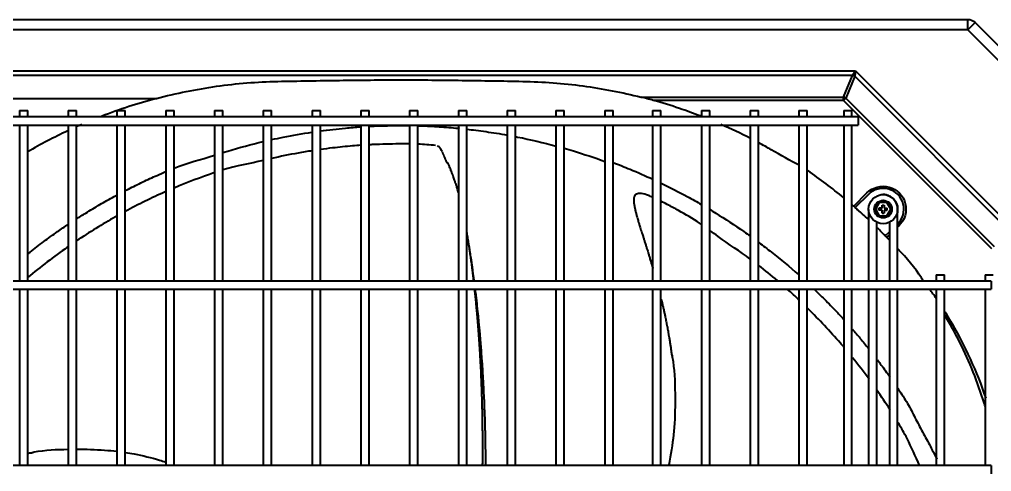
# Model space of a CAD drawing. Extents: x 58467 to 79089, y -33726 to -17391.
# Drawn here: x 72349.59 to 72396.43, y -20404.65 to -20382.89 of the extents above; entities that cross this region are included whole.
import ezdxf

# ---------------------------------------------------------------- set-up
doc = ezdxf.new("R2010")
doc.units = 0
doc.header["$LTSCALE"] = 100
doc.layers.add('+ENTE-ST-DOSEME USTU KONDDRENAJ', color=110, linetype='DOSEMEUSTUKONDENSDRENAJ_LINE', lineweight=40)
doc.linetypes.add('DOSEMEUSTUKONDENSDRENAJ_LINE', pattern='A,300,-40,["CD",Standard,S=15,R=0,X=-35,Y=-7.5],0', length=340)

# ---------------------------------------------------------------- blocks, each defined once
blk = doc.blocks.new('2. KAT SAĞ')
at = {"color": 3}
for p, q in [((54067.032, -33083.972, -3.539), (54183.081, -33083.972, -3.539)), ((54183.081, -33084.472, -3.539), (54183.081, -33083.972, -3.539)), ((54183.081, -33084.472, -3.539), (54067.032, -33084.472, -3.539)), ((54183.081, -33084.472, -3.539), (54183.434, -33084.118, -3.539)), ((54186.602, -33087.993, -3.539), (54183.081, -33084.472, -3.539)), ((54183.434, -33084.118, -3.539), (54186.956, -33087.64, -3.539)), ((54072.523, -33086.451, -3.539), (54177.681, -33086.451, -3.539)), ((54177.529, -33086.663, -3.539), (54072.675, -33086.663, -3.539)), ((54177.095, -33087.711, -3.539), (54177.529, -33086.663, -3.539)), ((54177.639, -33086.709, -3.539), (54177.205, -33087.756, -3.539)), ((54177.529, -33086.663, -3.539), (54177.681, -33086.451, -3.539)), ((54177.681, -33086.451, -3.539), (54177.639, -33086.709, -3.539)), ((54185.404, -33094.471, -3.539), (54177.639, -33086.709, -3.539)), ((54177.681, -33086.451, -3.539), (54185.662, -33094.429, -3.539)), ((54135.628, -33087.775, -3.539), (54143.998, -33087.775, -3.539)), ((54167.347, -33087.711, -3.539), (54177.095, -33087.711, -3.539)), ((54177.095, -33087.866, -3.539), (54177.095, -33087.711, -3.539)), ((54177.095, -33087.866, -3.539), (54177.205, -33087.756, -3.539)), ((54177.205, -33087.756, -3.539), (54184.357, -33094.905, -3.539)), ((54177.095, -33087.866, -3.539), (54167.932, -33087.866, -3.539)), ((54184.247, -33095.015, -3.539), (54177.095, -33087.866, -3.539)), ((54177.808, -33088.655, -3.539), (54072.353, -33088.655, -3.539)), ((54137.4, -33088.355, -3.539), (54137.4, -33088.655, -3.539)), ((54137.4, -33088.355, -3.539), (54137.8, -33088.355, -3.539)), ((54137.8, -33088.655, -3.539), (54137.8, -33088.355, -3.539)), ((54139.75, -33088.355, -3.539), (54139.75, -33088.655, -3.539)), ((54139.75, -33088.355, -3.539), (54140.15, -33088.355, -3.539)), ((54140.15, -33088.655, -3.539), (54140.15, -33088.355, -3.539)), ((54142.1, -33088.355, -3.539), (54142.1, -33088.655, -3.539)), ((54142.1, -33088.355, -3.539), (54142.5, -33088.355, -3.539)), ((54142.5, -33088.655, -3.539), (54142.5, -33088.355, -3.539)), ((54144.449, -33088.355, -3.539), (54144.449, -33088.655, -3.539)), ((54144.449, -33088.355, -3.539), (54144.849, -33088.355, -3.539)), ((54144.849, -33088.655, -3.539), (54144.849, -33088.355, -3.539)), ((54146.799, -33088.355, -3.539), (54146.799, -33088.655, -3.539)), ((54146.799, -33088.355, -3.539), (54147.199, -33088.355, -3.539)), ((54147.199, -33088.655, -3.539), (54147.199, -33088.355, -3.539)), ((54149.149, -33088.355, -3.539), (54149.149, -33088.655, -3.539)), ((54149.149, -33088.355, -3.539), (54149.548, -33088.355, -3.539)), ((54149.548, -33088.655, -3.539), (54149.548, -33088.355, -3.539)), ((54151.498, -33088.355, -3.539), (54151.498, -33088.655, -3.539)), ((54151.498, -33088.355, -3.539), (54151.898, -33088.355, -3.539)), ((54151.898, -33088.655, -3.539), (54151.898, -33088.355, -3.539)), ((54153.848, -33088.355, -3.539), (54153.848, -33088.655, -3.539)), ((54153.848, -33088.355, -3.539), (54154.248, -33088.355, -3.539)), ((54154.248, -33088.655, -3.539), (54154.248, -33088.355, -3.539)), ((54156.197, -33088.355, -3.539), (54156.197, -33088.655, -3.539)), ((54156.197, -33088.355, -3.539), (54156.597, -33088.355, -3.539)), ((54156.597, -33088.655, -3.539), (54156.597, -33088.355, -3.539)), ((54158.547, -33088.355, -3.539), (54158.547, -33088.655, -3.539)), ((54158.547, -33088.355, -3.539), (54158.947, -33088.355, -3.539)), ((54158.947, -33088.655, -3.539), (54158.947, -33088.355, -3.539)), ((54160.897, -33088.355, -3.539), (54160.897, -33088.655, -3.539)), ((54160.897, -33088.355, -3.539), (54161.297, -33088.355, -3.539)), ((54161.297, -33088.655, -3.539), (54161.297, -33088.355, -3.539)), ((54163.246, -33088.355, -3.539), (54163.246, -33088.655, -3.539)), ((54163.246, -33088.355, -3.539), (54163.646, -33088.355, -3.539)), ((54163.646, -33088.655, -3.539), (54163.646, -33088.355, -3.539)), ((54165.596, -33088.355, -3.539), (54165.596, -33088.655, -3.539)), ((54165.596, -33088.355, -3.539), (54165.996, -33088.355, -3.539)), ((54165.996, -33088.655, -3.539), (54165.996, -33088.355, -3.539)), ((54167.903, -33088.355, -3.539), (54167.903, -33088.655, -3.539)), ((54167.903, -33088.355, -3.539), (54168.303, -33088.355, -3.539)), ((54168.303, -33088.655, -3.539), (54168.303, -33088.355, -3.539)), ((54170.252, -33088.355, -3.539), (54170.252, -33088.655, -3.539)), ((54170.252, -33088.355, -3.539), (54170.652, -33088.355, -3.539)), ((54170.652, -33088.655, -3.539), (54170.652, -33088.355, -3.539)), ((54172.602, -33088.355, -3.539), (54172.602, -33088.655, -3.539)), ((54172.602, -33088.355, -3.539), (54173.002, -33088.355, -3.539)), ((54173.002, -33088.655, -3.539), (54173.002, -33088.355, -3.539)), ((54174.951, -33088.355, -3.539), (54174.951, -33088.655, -3.539)), ((54174.951, -33088.355, -3.539), (54175.351, -33088.355, -3.539)), ((54175.351, -33088.655, -3.539), (54175.351, -33088.355, -3.539)), ((54177.108, -33088.355, -3.539), (54177.108, -33088.655, -3.539)), ((54177.108, -33088.355, -3.539), (54177.508, -33088.355, -3.539)), ((54177.508, -33088.655, -3.539), (54177.508, -33088.355, -3.539)), ((54177.808, -33088.655, -3.539), (54177.808, -33088.855, -3.539)), ((54072.353, -33089.055, -3.539), (54177.808, -33089.055, -3.539)), ((54137.4, -33089.055, -3.539), (54137.4, -33096.56, -3.539)), ((54137.8, -33096.56, -3.539), (54137.8, -33089.055, -3.539)), ((54139.75, -33089.055, -3.539), (54139.75, -33096.56, -3.539)), ((54140.15, -33096.56, -3.539), (54140.15, -33089.055, -3.539)), ((54142.1, -33089.055, -3.539), (54142.1, -33096.56, -3.539)), ((54142.5, -33096.56, -3.539), (54142.5, -33089.055, -3.539)), ((54144.449, -33089.055, -3.539), (54144.449, -33096.56, -3.539)), ((54144.849, -33096.56, -3.539), (54144.849, -33089.055, -3.539)), ((54146.799, -33089.055, -3.539), (54146.799, -33096.56, -3.539)), ((54147.199, -33096.56, -3.539), (54147.199, -33089.055, -3.539)), ((54149.149, -33089.055, -3.539), (54149.149, -33096.56, -3.539)), ((54149.548, -33096.56, -3.539), (54149.548, -33089.055, -3.539)), ((54151.498, -33089.055, -3.539), (54151.498, -33096.56, -3.539)), ((54151.898, -33096.56, -3.539), (54151.898, -33089.055, -3.539)), ((54153.848, -33089.055, -3.539), (54153.848, -33096.56, -3.539)), ((54154.248, -33096.56, -3.539), (54154.248, -33089.055, -3.539)), ((54156.197, -33089.055, -3.539), (54156.197, -33096.56, -3.539)), ((54156.597, -33096.56, -3.539), (54156.597, -33089.055, -3.539)), ((54158.547, -33089.055, -3.539), (54158.547, -33096.56, -3.539)), ((54158.947, -33096.56, -3.539), (54158.947, -33089.055, -3.539)), ((54160.897, -33089.055, -3.539), (54160.897, -33096.56, -3.539)), ((54161.297, -33096.56, -3.539), (54161.297, -33089.055, -3.539)), ((54163.246, -33089.055, -3.539), (54163.246, -33096.56, -3.539)), ((54163.646, -33096.56, -3.539), (54163.646, -33089.055, -3.539)), ((54165.596, -33089.055, -3.539), (54165.596, -33096.56, -3.539)), ((54165.996, -33096.56, -3.539), (54165.996, -33089.055, -3.539)), ((54167.903, -33089.055, -3.539), (54167.903, -33096.56, -3.539)), ((54168.303, -33096.56, -3.539), (54168.303, -33089.055, -3.539)), ((54170.252, -33089.055, -3.539), (54170.252, -33096.56, -3.539)), ((54170.652, -33096.56, -3.539), (54170.652, -33089.055, -3.539)), ((54172.602, -33089.055, -3.539), (54172.602, -33096.56, -3.539)), ((54173.002, -33096.56, -3.539), (54173.002, -33089.055, -3.539)), ((54174.951, -33089.055, -3.539), (54174.951, -33096.56, -3.539)), ((54175.351, -33096.56, -3.539), (54175.351, -33089.055, -3.539)), ((54177.108, -33089.055, -3.539), (54177.108, -33096.56, -3.539)), ((54177.508, -33096.56, -3.539), (54177.508, -33089.055, -3.539)), ((54177.808, -33088.855, -3.539), (54177.808, -33089.055, -3.539)), ((54177.592, -33092.962, -3.539), (54178.23, -33092.324, -3.539)), ((54178.301, -33092.395, -3.539), (54177.668, -33093.027, -3.539)), ((54158.954, -33092.703, -3.539), (54158.947, -33092.69, -3.539)), ((54158.954, -33092.703, -3.539), (54158.947, -33092.703, -3.539)), ((54178.583, -33093.102, -3.539), (54178.795, -33092.734, -3.539)), ((54178.824, -33092.784, -3.539), (54178.641, -33093.102, -3.539)), ((54178.795, -33092.734, -3.539), (54179.22, -33092.734, -3.539)), ((54178.795, -33092.734, -3.539), (54178.824, -33092.784, -3.539)), ((54179.191, -33092.784, -3.539), (54178.824, -33092.784, -3.539)), ((54178.958, -33092.902, -3.539), (54179.058, -33092.902, -3.539)), ((54178.958, -33093.052, -3.539), (54178.958, -33092.902, -3.539)), ((54179.058, -33092.902, -3.539), (54179.058, -33093.052, -3.539)), ((54179.191, -33092.784, -3.539), (54179.22, -33092.734, -3.539)), ((54179.375, -33093.102, -3.539), (54179.191, -33092.784, -3.539)), ((54179.22, -33092.734, -3.539), (54179.433, -33093.102, -3.539)), ((54178.308, -33093.118, -3.539), (54178.308, -33094.494, -3.539)), ((54178.795, -33093.47, -3.539), (54178.583, -33093.102, -3.539)), ((54178.583, -33093.102, -3.539), (54178.641, -33093.102, -3.539)), ((54178.641, -33093.102, -3.539), (54178.824, -33093.42, -3.539)), ((54178.958, -33093.052, -3.539), (54178.808, -33093.052, -3.539)), ((54178.808, -33093.152, -3.539), (54178.808, -33093.052, -3.539)), ((54178.958, -33093.152, -3.539), (54178.808, -33093.152, -3.539)), ((54178.958, -33093.301, -3.539), (54178.958, -33093.152, -3.539)), ((54178.958, -33093.301, -3.539), (54179.058, -33093.301, -3.539)), ((54179.058, -33093.052, -3.539), (54179.208, -33093.052, -3.539)), ((54179.058, -33093.152, -3.539), (54179.058, -33093.301, -3.539)), ((54179.058, -33093.152, -3.539), (54179.208, -33093.152, -3.539)), ((54179.191, -33093.42, -3.539), (54179.375, -33093.102, -3.539)), ((54179.208, -33093.152, -3.539), (54179.208, -33093.052, -3.539)), ((54179.433, -33093.102, -3.539), (54179.22, -33093.47, -3.539)), ((54179.375, -33093.102, -3.539), (54179.433, -33093.102, -3.539)), ((54179.708, -33094.494, -3.539), (54179.708, -33093.118, -3.539)), ((54178.708, -33094.494, -3.539), (54178.708, -33093.734, -3.539)), ((54178.795, -33093.47, -3.539), (54178.824, -33093.42, -3.539)), ((54179.22, -33093.47, -3.539), (54178.795, -33093.47, -3.539)), ((54178.824, -33093.42, -3.539), (54179.191, -33093.42, -3.539)), ((54179.191, -33093.42, -3.539), (54179.22, -33093.47, -3.539)), ((54179.308, -33093.734, -3.539), (54179.308, -33094.494, -3.539)), ((54178.308, -33094.189, -3.539), (54178.308, -33096.56, -3.539)), ((54178.708, -33096.56, -3.539), (54178.708, -33094.189, -3.539)), ((54179.107, -33094.385, -3.539), (54179.308, -33094.195, -3.539)), ((54179.308, -33094.333, -3.539), (54179.177, -33094.456, -3.539)), ((54179.764, -33093.9, -3.539), (54179.708, -33093.954, -3.539)), ((54179.308, -33094.494, -3.539), (54179.308, -33094.777, -3.539)), ((54179.308, -33094.777, -3.539), (54179.308, -33095.143, -3.539)), ((54179.708, -33094.777, -3.539), (54179.708, -33094.494, -3.539)), ((54179.708, -33095.143, -3.539), (54179.708, -33094.777, -3.539)), ((54179.708, -33094.777, -3.539), (54179.708, -33094.777, -3.539)), ((54179.308, -33095.143, -3.539), (54179.308, -33095.425, -3.539)), ((54179.708, -33095.425, -3.539), (54179.708, -33095.143, -3.539)), ((54179.708, -33095.143, -3.539), (54179.708, -33095.143, -3.539)), ((54179.308, -33095.425, -3.539), (54179.308, -33096.56, -3.539)), ((54179.708, -33096.56, -3.539), (54179.708, -33095.425, -3.539)), ((54184.216, -33096.56, -3.539), (54065.854, -33096.56, -3.539)), ((54181.567, -33096.26, -3.539), (54181.567, -33096.56, -3.539)), ((54181.567, -33096.26, -3.539), (54181.967, -33096.26, -3.539)), ((54181.967, -33096.56, -3.539), (54181.967, -33096.26, -3.539)), ((54183.916, -33096.26, -3.539), (54183.916, -33096.56, -3.539)), ((54183.916, -33096.26, -3.539), (54184.316, -33096.26, -3.539)), ((54184.216, -33096.56, -3.539), (54184.216, -33096.76, -3.539)), ((54065.854, -33096.96, -3.539), (54184.216, -33096.96, -3.539)), ((54137.4, -33096.96, -3.539), (54137.4, -33105.439, -3.539)), ((54137.8, -33105.439, -3.539), (54137.8, -33096.96, -3.539)), ((54139.75, -33096.96, -3.539), (54139.75, -33105.439, -3.539)), ((54140.15, -33105.439, -3.539), (54140.15, -33096.96, -3.539)), ((54142.1, -33096.96, -3.539), (54142.1, -33105.439, -3.539)), ((54142.5, -33105.439, -3.539), (54142.5, -33096.96, -3.539)), ((54144.449, -33096.96, -3.539), (54144.449, -33105.439, -3.539)), ((54144.849, -33105.439, -3.539), (54144.849, -33096.96, -3.539)), ((54146.799, -33096.96, -3.539), (54146.799, -33105.439, -3.539)), ((54147.199, -33105.439, -3.539), (54147.199, -33096.96, -3.539)), ((54149.149, -33096.96, -3.539), (54149.149, -33105.439, -3.539)), ((54149.548, -33105.439, -3.539), (54149.548, -33096.96, -3.539)), ((54151.498, -33096.96, -3.539), (54151.498, -33105.439, -3.539)), ((54151.898, -33105.439, -3.539), (54151.898, -33096.96, -3.539)), ((54153.848, -33096.96, -3.539), (54153.848, -33105.439, -3.539)), ((54154.248, -33105.439, -3.539), (54154.248, -33096.96, -3.539)), ((54156.197, -33096.96, -3.539), (54156.197, -33105.439, -3.539)), ((54156.597, -33105.439, -3.539), (54156.597, -33096.96, -3.539)), ((54158.547, -33096.96, -3.539), (54158.547, -33105.439, -3.539)), ((54158.947, -33105.439, -3.539), (54158.947, -33096.96, -3.539)), ((54160.897, -33096.96, -3.539), (54160.897, -33105.439, -3.539)), ((54161.297, -33105.439, -3.539), (54161.297, -33096.96, -3.539)), ((54163.246, -33096.96, -3.539), (54163.246, -33105.439, -3.539)), ((54163.646, -33105.439, -3.539), (54163.646, -33096.96, -3.539)), ((54165.596, -33096.96, -3.539), (54165.596, -33105.439, -3.539)), ((54165.996, -33105.439, -3.539), (54165.996, -33096.96, -3.539)), ((54167.903, -33096.96, -3.539), (54167.903, -33105.439, -3.539)), ((54168.303, -33105.439, -3.539), (54168.303, -33096.96, -3.539)), ((54170.252, -33096.96, -3.539), (54170.252, -33105.439, -3.539)), ((54170.652, -33105.439, -3.539), (54170.652, -33096.96, -3.539)), ((54172.602, -33096.96, -3.539), (54172.602, -33105.439, -3.539)), ((54173.002, -33105.439, -3.539), (54173.002, -33096.96, -3.539)), ((54174.951, -33096.96, -3.539), (54174.951, -33105.439, -3.539)), ((54175.351, -33105.439, -3.539), (54175.351, -33096.96, -3.539)), ((54177.108, -33096.96, -3.539), (54177.108, -33105.439, -3.539)), ((54177.508, -33105.439, -3.539), (54177.508, -33096.96, -3.539)), ((54178.308, -33096.96, -3.539), (54178.308, -33105.438, -3.539)), ((54178.708, -33105.438, -3.539), (54178.708, -33096.96, -3.539)), ((54179.308, -33096.96, -3.539), (54179.308, -33105.439, -3.539)), ((54179.708, -33105.439, -3.539), (54179.708, -33096.96, -3.539)), ((54181.567, -33096.96, -3.539), (54181.567, -33105.438, -3.539)), ((54181.967, -33105.438, -3.539), (54181.967, -33096.96, -3.539)), ((54183.916, -33096.96, -3.539), (54183.916, -33105.438, -3.539)), ((54184.216, -33096.76, -3.539), (54184.216, -33096.96, -3.539)), ((54174.951, -33097.448, -3.539), (54174.929, -33097.463, -3.539)), ((54184.216, -33105.438, -3.539), (54065.854, -33105.438, -3.539)), ((54184.216, -33105.438, -3.539), (54184.216, -33105.638, -3.539)), ((54184.216, -33105.638, -3.539), (54184.216, -33105.838, -3.539))]:
    blk.add_line(p, q, dxfattribs=at)
for radius in [0.7, 0.425, 0.425]:
    blk.add_circle((54179.008, -33093.102, -3.539), radius, dxfattribs=at)
at = {"color": 3, "extrusion": (0, 0, -1)}
for centre, radius, start, end in [((-54183.081, -33084.472, 3.539), 0.5, 90, 135), ((-54179.008, -33093.102, 3.539), 1.1, 45, 226.5506)]:
    blk.add_arc(centre, radius, start, end, dxfattribs=at)
at = {"color": 3}
blk.add_arc((54179.008, -33093.102, -3.539), 1, 313.4494, 135, dxfattribs=at)
for centre in [(54177.529, -33086.819, -3.539), (54177.095, -33087.866, -3.539)]:
    blk.add_ellipse(centre, major_axis=(0.203, -0.084), ratio=0.678598, start_param=1.296782, end_param=1.844811, dxfattribs=at)
for points, knots in [([(54143.998, -33087.775, -3.539), (54144.954, -33087.522, -3.539), (54145.919, -33087.328, -3.539), (54147.38, -33087.122, -3.539), (54147.869, -33087.067, -3.539), (54148.852, -33086.988, -3.539), (54149.345, -33086.965, -3.539), (54150.336, -33086.94, -3.539), (54150.833, -33086.934, -3.539), (54151.825, -33086.918, -3.539), (54152.321, -33086.91, -3.539), (54153.81, -33086.891, -3.539), (54154.804, -33086.882, -3.539), (54155.797, -33086.875, -3.539)], [0, 0, 0, 0, 0.25, 0.25, 0.375, 0.375, 0.5, 0.5, 0.625, 0.625, 0.75, 0.75, 1, 1, 1, 1]), ([(54155.797, -33086.875, -3.539), (54156.772, -33086.881, -3.539), (54157.747, -33086.891, -3.539), (54159.697, -33086.916, -3.539), (54160.672, -33086.929, -3.539), (54162.134, -33086.961, -3.539), (54162.622, -33086.981, -3.539), (54163.591, -33087.054, -3.539), (54164.07, -33087.105, -3.539), (54165.497, -33087.297, -3.539), (54166.43, -33087.478, -3.539), (54167.347, -33087.711, -3.539)], [0, 0, 0, 0, 0.25, 0.25, 0.5, 0.5, 0.625, 0.625, 0.75, 0.75, 1, 1, 1, 1]), ([(54151.893, -33089.337, -3.539), (54152.297, -33089.283, -3.539), (54152.947, -33089.209, -3.539), (54153.599, -33089.156, -3.539), (54153.846, -33089.139, -3.539)], [0, 0, 0, 0, 0.622175, 1, 1, 1, 1]), ([(54154.246, -33089.116, -3.539), (54154.324, -33089.112, -3.539), (54154.831, -33089.088, -3.539), (54155.339, -33089.082, -3.539), (54155.768, -33089.076, -3.539)], [0, 0, 0, 0, 0.15493, 1, 1, 1, 1]), ([(54156.598, -33089.088, -3.539), (54156.605, -33089.088, -3.539), (54156.907, -33089.096, -3.539), (54157.518, -33089.125, -3.539), (54158.179, -33089.175, -3.539), (54158.544, -33089.21, -3.539), (54158.602, -33089.216, -3.539)], [0, 0, 0, 0, 0.009862, 0.452008, 0.912782, 1, 1, 1, 1]), ([(54149.543, -33089.755, -3.539), (54149.731, -33089.714, -3.539), (54150.378, -33089.578, -3.539), (54151.029, -33089.464, -3.539), (54151.493, -33089.394, -3.539)], [0, 0, 0, 0, 0.290991, 1, 1, 1, 1]), ([(54158.949, -33089.252, -3.539), (54159.094, -33089.268, -3.539), (54159.571, -33089.325, -3.539), (54160.222, -33089.418, -3.539), (54160.726, -33089.504, -3.539), (54160.901, -33089.536, -3.539)], [0, 0, 0, 0, 0.222526, 0.729479, 1, 1, 1, 1]), ([(54161.298, -33089.611, -3.539), (54161.33, -33089.617, -3.539), (54161.987, -33089.746, -3.539), (54162.64, -33089.899, -3.539), (54163.254, -33090.064, -3.539)], [0, 0, 0, 0, 0.049766, 1, 1, 1, 1]), ([(54147.196, -33090.378, -3.539), (54147.275, -33090.354, -3.539), (54147.917, -33090.157, -3.539), (54148.567, -33089.983, -3.539), (54149.141, -33089.847, -3.539)], [0, 0, 0, 0, 0.122391, 1, 1, 1, 1]), ([(54153.847, -33090.03, -3.539), (54153.713, -33090.039, -3.539), (54153.259, -33090.074, -3.539), (54152.61, -33090.139, -3.539), (54152.094, -33090.205, -3.539), (54151.898, -33090.232, -3.539)], [0, 0, 0, 0, 0.205527, 0.696848, 1, 1, 1, 1]), ([(54156.196, -33089.966, -3.539), (54156.026, -33089.963, -3.539), (54155.439, -33089.963, -3.539), (54154.79, -33089.977, -3.539), (54154.312, -33090.001, -3.539), (54154.247, -33090.005, -3.539)], [0, 0, 0, 0, 0.25942, 0.898801, 1, 1, 1, 1]), ([(54157.765, -33090.326, -3.539), (54157.748, -33090.295, -3.539), (54157.712, -33090.23, -3.539), (54157.671, -33090.156, -3.539), (54157.616, -33090.107, -3.539), (54157.565, -33090.074, -3.539), (54157.537, -33090.06, -3.539)], [0, 0, 0, 0, 0.181976, 0.413188, 0.708779, 1, 1, 1, 1]), ([(54174.969, -33090.977, -3.539), (54174.529, -33090.781, -3.539), (54174.079, -33090.505, -3.539), (54173.423, -33090.13, -3.539), (54173.223, -33090.019, -3.539), (54173.021, -33089.911, -3.539)], [0, 0, 0, 0, 0.696314, 0.696314, 1, 1, 1, 1]), ([(54151.498, -33090.291, -3.539), (54151.274, -33090.326, -3.539), (54150.624, -33090.434, -3.539), (54149.975, -33090.566, -3.539), (54149.548, -33090.663, -3.539)], [0, 0, 0, 0, 0.345093, 1, 1, 1, 1]), ([(54158.547, -33092.307, -3.539), (54158.538, -33092.274, -3.539), (54158.518, -33092.204, -3.539), (54158.491, -33092.109, -3.539), (54158.462, -33092.014, -3.539), (54158.432, -33091.915, -3.539), (54158.401, -33091.819, -3.539), (54158.374, -33091.736, -3.539), (54158.346, -33091.654, -3.539), (54158.313, -33091.561, -3.539), (54158.28, -33091.469, -3.539), (54158.251, -33091.39, -3.539), (54158.221, -33091.312, -3.539), (54158.192, -33091.235, -3.539), (54158.157, -33091.149, -3.539), (54158.127, -33091.075, -3.539), (54158.098, -33091.003, -3.539), (54158.072, -33090.942, -3.539), (54158.047, -33090.881, -3.539), (54158.018, -33090.907, -3.539), (54157.989, -33090.841, -3.539), (54157.961, -33090.776, -3.539), (54157.939, -33090.724, -3.539), (54157.915, -33090.669, -3.539), (54157.895, -33090.623, -3.539), (54157.872, -33090.569, -3.539), (54157.854, -33090.528, -3.539), (54157.833, -33090.481, -3.539), (54157.815, -33090.439, -3.539), (54157.8, -33090.405, -3.539), (54157.783, -33090.367, -3.539), (54157.776, -33090.351, -3.539), (54157.774, -33090.347, -3.539)], [0, 0, 0, 0, 0.039009, 0.083366, 0.112937, 0.157294, 0.201651, 0.231222, 0.260794, 0.305151, 0.349508, 0.379079, 0.40865, 0.453007, 0.482579, 0.526936, 0.556507, 0.586078, 0.61565, 0.645221, 0.689578, 0.71915, 0.748721, 0.778292, 0.807864, 0.837435, 0.867006, 0.896578, 0.926149, 0.95572, 0.985292, 1, 1, 1, 1]), ([(54163.652, -33090.174, -3.539), (54163.798, -33090.215, -3.539), (54164.455, -33090.407, -3.539), (54165.106, -33090.623, -3.539), (54165.608, -33090.805, -3.539)], [0, 0, 0, 0, 0.22069, 1, 1, 1, 1]), ([(54166.007, -33090.859, -3.539), (54166.278, -33090.962, -3.539), (54166.921, -33091.217, -3.539), (54167.553, -33091.495, -3.539), (54167.917, -33091.663, -3.539)], [0, 0, 0, 0, 0.42049, 1, 1, 1, 1]), ([(54142.492, -33092.216, -3.539), (54142.545, -33092.189, -3.539), (54142.826, -33092.044, -3.539), (54143.336, -33091.793, -3.539), (54143.936, -33091.516, -3.539), (54144.306, -33091.355, -3.539), (54144.444, -33091.296, -3.539)], [0, 0, 0, 0, 0.082272, 0.438667, 0.790874, 1, 1, 1, 1]), ([(54168.317, -33091.853, -3.539), (54168.742, -33092.058, -3.539), (54169.397, -33092.394, -3.539), (54170.039, -33092.755, -3.539), (54170.268, -33092.888, -3.539)], [0, 0, 0, 0, 0.640117, 1, 1, 1, 1]), ([(54140.139, -33093.578, -3.539), (54140.289, -33093.482, -3.539), (54140.665, -33093.245, -3.539), (54141.271, -33092.882, -3.539), (54141.776, -33092.598, -3.539), (54142.053, -33092.448, -3.539), (54142.098, -33092.424, -3.539)], [0, 0, 0, 0, 0.235493, 0.585637, 0.931817, 1, 1, 1, 1]), ([(54144.449, -33092.258, -3.539), (54144.438, -33092.263, -3.539), (54143.784, -33092.552, -3.539), (54143.132, -33092.87, -3.539), (54142.497, -33093.213, -3.539)], [0, 0, 0, 0, 0.017477, 1, 1, 1, 1]), ([(54167.905, -33092.531, -3.539), (54167.837, -33092.5, -3.539), (54167.662, -33092.424, -3.539), (54167.433, -33092.349, -3.539), (54167.23, -33092.34, -3.539), (54167.139, -33092.364, -3.539), (54167.081, -33092.4, -3.539), (54167.038, -33092.445, -3.539), (54167.019, -33092.485, -3.539), (54167.012, -33092.515, -3.539)], [0, 0, 0, 0, 0.219395, 0.55496, 0.6933, 0.812497, 0.863417, 0.908725, 1, 1, 1, 1]), ([(54179.708, -33093.101, -3.539), (54179.707, -33093.04, -3.539), (54179.693, -33092.927, -3.539), (54179.617, -33092.733, -3.539), (54179.475, -33092.561, -3.539), (54179.287, -33092.451, -3.539), (54179.103, -33092.4, -3.539), (54178.943, -33092.4, -3.539), (54178.843, -33092.428, -3.539), (54178.807, -33092.444, -3.539)], [0, 0, 0, 0, 0.137261, 0.262101, 0.473405, 0.635419, 0.754104, 0.906211, 1, 1, 1, 1]), ([(54167.015, -33092.503, -3.539), (54167.011, -33092.517, -3.539), (54167.005, -33092.543, -3.539), (54166.999, -33092.573, -3.539), (54166.995, -33092.619, -3.539), (54166.994, -33092.655, -3.539), (54166.994, -33092.699, -3.539), (54166.997, -33092.751, -3.539), (54167.001, -33092.796, -3.539), (54167.009, -33092.856, -3.539), (54167.017, -33092.908, -3.539), (54167.028, -33092.971, -3.539), (54167.04, -33093.031, -3.539), (54167.057, -33093.108, -3.539), (54167.075, -33093.187, -3.539), (54167.095, -33093.267, -3.539), (54167.115, -33093.34, -3.539), (54167.134, -33093.414, -3.539), (54167.159, -33093.502, -3.539), (54167.185, -33093.593, -3.539), (54167.217, -33093.699, -3.539), (54167.245, -33093.795, -3.539), (54167.275, -33093.892, -3.539), (54167.305, -33093.991, -3.539), (54167.341, -33094.106, -3.539), (54167.378, -33094.224, -3.539), (54167.412, -33094.328, -3.539), (54167.445, -33094.435, -3.539), (54167.484, -33094.557, -3.539), (54167.524, -33094.684, -3.539), (54167.563, -33094.807, -3.539), (54167.604, -33094.935, -3.539), (54167.645, -33095.065, -3.539), (54167.686, -33095.197, -3.539), (54167.728, -33095.331, -3.539), (54167.77, -33095.468, -3.539), (54167.811, -33095.605, -3.539), (54167.853, -33095.744, -3.539), (54167.888, -33095.862, -3.539), (54167.908, -33095.928, -3.539), (54167.912, -33095.942, -3.539)], [0, 0, 0, 0, 0.033229, 0.055763, 0.078298, 0.100832, 0.123366, 0.145901, 0.168435, 0.19097, 0.213504, 0.236039, 0.258573, 0.281107, 0.314909, 0.337443, 0.359978, 0.382512, 0.405047, 0.438848, 0.461383, 0.495184, 0.517719, 0.540253, 0.574055, 0.607857, 0.630391, 0.652925, 0.686727, 0.720529, 0.743063, 0.776865, 0.810667, 0.833201, 0.867003, 0.900804, 0.923339, 0.95714, 0.990942, 1, 1, 1, 1]), ([(54170.254, -33093.839, -3.539), (54170.224, -33093.819, -3.539), (54169.87, -33093.578, -3.539), (54169.322, -33093.251, -3.539), (54168.691, -33092.919, -3.539), (54168.406, -33092.774, -3.539), (54168.305, -33092.724, -3.539)], [0, 0, 0, 0, 0.048306, 0.574929, 0.852045, 1, 1, 1, 1]), ([(54170.67, -33093.126, -3.539), (54170.762, -33093.181, -3.539), (54171.314, -33093.518, -3.539), (54171.965, -33093.946, -3.539), (54172.513, -33094.335, -3.539), (54172.62, -33094.412, -3.539)], [0, 0, 0, 0, 0.137607, 0.830509, 1, 1, 1, 1]), ([(54178.309, -33093.606, -3.539), (54178.213, -33093.516, -3.539), (54177.996, -33093.316, -3.539), (54177.776, -33093.121, -3.539), (54177.653, -33093.014, -3.539)], [0, 0, 0, 0, 0.44696, 1, 1, 1, 1]), ([(54178.309, -33093.605, -3.539), (54178.213, -33093.516, -3.539), (54178.001, -33093.321, -3.539), (54177.786, -33093.13, -3.539), (54177.668, -33093.027, -3.539)], [0, 0, 0, 0, 0.457218, 1, 1, 1, 1]), ([(54137.789, -33095.263, -3.539), (54137.829, -33095.232, -3.539), (54138.087, -33095.028, -3.539), (54138.566, -33094.662, -3.539), (54139.181, -33094.219, -3.539), (54139.578, -33093.948, -3.539), (54139.749, -33093.834, -3.539)], [0, 0, 0, 0, 0.062992, 0.40604, 0.74536, 1, 1, 1, 1]), ([(54142.099, -33093.431, -3.539), (54142.077, -33093.443, -3.539), (54141.419, -33093.812, -3.539), (54140.767, -33094.213, -3.539), (54140.145, -33094.631, -3.539)], [0, 0, 0, 0, 0.033617, 1, 1, 1, 1]), ([(54159.289, -33096.56, -3.539), (54159.286, -33096.53, -3.539), (54159.275, -33096.439, -3.539), (54159.261, -33096.318, -3.539), (54159.242, -33096.167, -3.539), (54159.225, -33096.03, -3.539), (54159.205, -33095.878, -3.539), (54159.187, -33095.741, -3.539), (54159.169, -33095.606, -3.539), (54159.149, -33095.458, -3.539), (54159.13, -33095.327, -3.539), (54159.109, -33095.181, -3.539), (54159.092, -33095.065, -3.539), (54159.071, -33094.92, -3.539), (54159.051, -33094.791, -3.539), (54159.028, -33094.647, -3.539), (54159.007, -33094.518, -3.539), (54158.986, -33094.389, -3.539), (54158.966, -33094.269, -3.539), (54158.952, -33094.193, -3.539), (54158.947, -33094.16, -3.539)], [0, 0, 0, 0, 0.03653, 0.110211, 0.147051, 0.220732, 0.275993, 0.331254, 0.386515, 0.441776, 0.515457, 0.552298, 0.625979, 0.66282, 0.736501, 0.791762, 0.847023, 0.902283, 0.957544, 1, 1, 1, 1]), ([(54159.315, -33096.56, -3.539), (54159.313, -33096.541, -3.539), (54159.293, -33096.382, -3.539), (54159.252, -33096.179, -3.539), (54159.225, -33095.916, -3.539), (54159.193, -33095.666, -3.539), (54159.146, -33095.402, -3.539), (54159.111, -33095.179, -3.539), (54159.086, -33094.994, -3.539), (54159.059, -33094.826, -3.539), (54159.012, -33094.624, -3.539), (54158.978, -33094.412, -3.539), (54158.956, -33094.265, -3.539), (54158.948, -33094.214, -3.539), (54158.947, -33094.211, -3.539)], [0, 0, 0, 0, 0.022704, 0.188294, 0.255944, 0.328946, 0.48653, 0.631631, 0.688105, 0.734898, 0.828723, 0.938324, 0.99671, 1, 1, 1, 1]), ([(54172.609, -33095.506, -3.539), (54172.103, -33095.14, -3.539), (54171.442, -33094.697, -3.539), (54170.792, -33094.221, -3.539), (54170.656, -33094.123, -3.539)], [0, 0, 0, 0, 0.792341, 1, 1, 1, 1]), ([(54179.008, -33094.284, -3.539), (54178.954, -33094.229, -3.539), (54178.855, -33094.131, -3.539), (54178.756, -33094.033, -3.539), (54178.712, -33093.99, -3.539)], [0, 0, 0, 0, 0.553412, 1, 1, 1, 1]), ([(54179.008, -33094.284, -3.539), (54178.954, -33094.229, -3.539), (54178.855, -33094.131, -3.539), (54178.756, -33094.033, -3.539), (54178.712, -33093.99, -3.539)], [0, 0, 0, 0, 0.55329, 1, 1, 1, 1]), ([(54173.022, -33094.706, -3.539), (54173.226, -33094.858, -3.539), (54173.875, -33095.355, -3.539), (54174.522, -33095.892, -3.539), (54174.958, -33096.283, -3.539), (54174.974, -33096.298, -3.539)], [0, 0, 0, 0, 0.302202, 0.97371, 1, 1, 1, 1]), ([(54139.749, -33094.902, -3.539), (54139.734, -33094.913, -3.539), (54139.069, -33095.377, -3.539), (54138.415, -33095.876, -3.539), (54137.793, -33096.397, -3.539)], [0, 0, 0, 0, 0.02383, 1, 1, 1, 1]), ([(54180.946, -33096.546, -3.539), (54180.911, -33096.501, -3.539), (54180.877, -33096.457, -3.539), (54180.552, -33095.927, -3.539), (54180.149, -33095.461, -3.539), (54179.723, -33095.013, -3.539)], [0, 0, 0, 0, 0.083758, 0.083758, 1, 1, 1, 1]), ([(54159.715, -33105.436, -3.539), (54159.715, -33105.398, -3.539), (54159.716, -33105.326, -3.539), (54159.717, -33105.207, -3.539), (54159.718, -33105.078, -3.539), (54159.718, -33104.932, -3.539), (54159.719, -33104.786, -3.539), (54159.719, -33104.639, -3.539), (54159.719, -33104.491, -3.539), (54159.719, -33104.358, -3.539), (54159.719, -33104.206, -3.539), (54159.718, -33104.07, -3.539), (54159.717, -33103.903, -3.539), (54159.716, -33103.77, -3.539), (54159.714, -33103.605, -3.539), (54159.713, -33103.474, -3.539), (54159.711, -33103.31, -3.539), (54159.708, -33103.178, -3.539), (54159.706, -33103.014, -3.539), (54159.703, -33102.882, -3.539), (54159.7, -33102.715, -3.539), (54159.696, -33102.58, -3.539), (54159.692, -33102.41, -3.539), (54159.688, -33102.259, -3.539), (54159.683, -33102.093, -3.539), (54159.679, -33101.946, -3.539), (54159.674, -33101.798, -3.539), (54159.668, -33101.634, -3.539), (54159.663, -33101.487, -3.539), (54159.656, -33101.323, -3.539), (54159.65, -33101.175, -3.539), (54159.643, -33101.009, -3.539), (54159.636, -33100.858, -3.539), (54159.628, -33100.708, -3.539), (54159.62, -33100.542, -3.539), (54159.612, -33100.396, -3.539), (54159.603, -33100.234, -3.539), (54159.595, -33100.089, -3.539), (54159.585, -33099.927, -3.539), (54159.575, -33099.766, -3.539), (54159.566, -33099.621, -3.539), (54159.555, -33099.459, -3.539), (54159.545, -33099.312, -3.539), (54159.533, -33099.148, -3.539), (54159.522, -33099.001, -3.539), (54159.511, -33098.857, -3.539), (54159.499, -33098.698, -3.539), (54159.486, -33098.54, -3.539), (54159.472, -33098.383, -3.539), (54159.459, -33098.225, -3.539), (54159.446, -33098.084, -3.539), (54159.432, -33097.927, -3.539), (54159.419, -33097.785, -3.539), (54159.404, -33097.626, -3.539), (54159.389, -33097.483, -3.539), (54159.375, -33097.341, -3.539), (54159.359, -33097.186, -3.539), (54159.345, -33097.059, -3.539), (54159.337, -33096.979, -3.539), (54159.335, -33096.96, -3.539)], [0, 0, 0, 0, 0.013718, 0.025238, 0.042517, 0.059796, 0.077075, 0.094355, 0.111634, 0.128913, 0.140433, 0.163472, 0.174991, 0.19803, 0.20955, 0.232588, 0.244108, 0.267147, 0.278666, 0.301705, 0.313225, 0.336264, 0.347783, 0.370822, 0.388101, 0.405381, 0.42266, 0.439939, 0.462978, 0.474498, 0.497537, 0.514816, 0.532095, 0.549374, 0.566653, 0.589692, 0.601212, 0.624251, 0.64153, 0.658809, 0.681848, 0.693368, 0.716407, 0.733686, 0.750965, 0.768244, 0.785524, 0.808563, 0.825842, 0.843121, 0.86616, 0.877679, 0.900718, 0.917998, 0.935277, 0.952556, 0.969835, 0.992874, 1, 1, 1, 1]), ([(54159.871, -33105.429, -3.539), (54159.869, -33105.373, -3.539), (54159.865, -33105.214, -3.539), (54159.867, -33105.049, -3.539), (54159.869, -33104.886, -3.539), (54159.869, -33104.803, -3.539), (54159.859, -33104.65, -3.539), (54159.851, -33104.472, -3.539), (54159.856, -33104.255, -3.539), (54159.857, -33104.003, -3.539), (54159.842, -33103.716, -3.539), (54159.833, -33103.487, -3.539), (54159.833, -33103.306, -3.539), (54159.833, -33103.183, -3.539), (54159.828, -33103.062, -3.539), (54159.814, -33102.895, -3.539), (54159.809, -33102.702, -3.539), (54159.807, -33102.481, -3.539), (54159.798, -33102.242, -3.539), (54159.778, -33101.989, -3.539), (54159.767, -33101.774, -3.539), (54159.764, -33101.601, -3.539), (54159.761, -33101.444, -3.539), (54159.739, -33101.238, -3.539), (54159.729, -33101.015, -3.539), (54159.721, -33100.801, -3.539), (54159.706, -33100.569, -3.539), (54159.681, -33100.324, -3.539), (54159.665, -33100.111, -3.539), (54159.659, -33099.936, -3.539), (54159.65, -33099.773, -3.539), (54159.622, -33099.563, -3.539), (54159.608, -33099.331, -3.539), (54159.594, -33099.113, -3.539), (54159.572, -33098.883, -3.539), (54159.542, -33098.644, -3.539), (54159.523, -33098.431, -3.539), (54159.511, -33098.251, -3.539), (54159.495, -33098.08, -3.539), (54159.46, -33097.863, -3.539), (54159.441, -33097.607, -3.539), (54159.418, -33097.38, -3.539), (54159.39, -33097.173, -3.539), (54159.371, -33097.041, -3.539), (54159.36, -33096.958, -3.539)], [0, 0, 0, 0, 0.020993, 0.060732, 0.0678, 0.074162, 0.086897, 0.117658, 0.135798, 0.155524, 0.197696, 0.23796, 0.254024, 0.266902, 0.278583, 0.291499, 0.323077, 0.341369, 0.36095, 0.402348, 0.440072, 0.454754, 0.466698, 0.490617, 0.521317, 0.539051, 0.558332, 0.59936, 0.637234, 0.652147, 0.664401, 0.689266, 0.720818, 0.739028, 0.758563, 0.799999, 0.837338, 0.851752, 0.864099, 0.891017, 0.924896, 0.944238, 0.965101, 1, 1, 1, 1]), ([(54174.938, -33097.458, -3.539), (54174.892, -33097.415, -3.539), (54174.709, -33097.243, -3.539), (54174.523, -33097.072, -3.539), (54174.382, -33096.946, -3.539)], [0, 0, 0, 0, 0.252005, 1, 1, 1, 1]), ([(54168.321, -33097.457, -3.539), (54168.323, -33097.463, -3.539), (54168.338, -33097.526, -3.539), (54168.367, -33097.647, -3.539), (54168.407, -33097.82, -3.539), (54168.447, -33097.993, -3.539), (54168.484, -33098.166, -3.539), (54168.525, -33098.358, -3.539), (54168.56, -33098.532, -3.539), (54168.598, -33098.725, -3.539), (54168.627, -33098.88, -3.539), (54168.663, -33099.075, -3.539), (54168.693, -33099.251, -3.539), (54168.725, -33099.448, -3.539), (54168.753, -33099.627, -3.539), (54168.78, -33099.809, -3.539), (54168.805, -33099.992, -3.539), (54168.82, -33100.113, -3.539), (54168.828, -33100.173, -3.539)], [0, 0, 0, 0, 0.006903, 0.071665, 0.136426, 0.201188, 0.265949, 0.330711, 0.417059, 0.460233, 0.546582, 0.589756, 0.676105, 0.740866, 0.805628, 0.870389, 0.935151, 1, 1, 1, 1]), ([(54176.182, -33097.438, -3.539), (54176.381, -33097.64, -3.539), (54176.703, -33097.968, -3.539), (54177.016, -33098.306, -3.539), (54177.134, -33098.436, -3.539)], [0, 0, 0, 0, 0.616544, 1, 1, 1, 1]), ([(54177.12, -33099.752, -3.539), (54177.064, -33099.686, -3.539), (54176.516, -33099.047, -3.539), (54175.931, -33098.427, -3.539), (54175.38, -33097.885, -3.539)], [0, 0, 0, 0, 0.103466, 1, 1, 1, 1]), ([(54183.966, -33102.201, -3.539), (54183.532, -33100.908, -3.539), (54182.966, -33099.676, -3.539), (54182.184, -33098.355, -3.539), (54182.094, -33098.208, -3.539), (54182.003, -33098.063, -3.539)], [0, 0, 0, 0, 0.888615, 0.888615, 1, 1, 1, 1]), ([(54183.936, -33102.648, -3.539), (54183.914, -33102.572, -3.539), (54183.891, -33102.497, -3.539), (54183.564, -33101.431, -3.539), (54183.171, -33100.447, -3.539), (54182.477, -33099.061, -3.539), (54182.231, -33098.615, -3.539), (54181.967, -33098.18, -3.539)], [0, 0, 0, 0, 0.048488, 0.048488, 0.686498, 0.686498, 1, 1, 1, 1]), ([(54177.53, -33098.882, -3.539), (54177.652, -33099.022, -3.539), (54177.92, -33099.334, -3.539), (54178.18, -33099.652, -3.539), (54178.321, -33099.828, -3.539)], [0, 0, 0, 0, 0.451779, 1, 1, 1, 1]), ([(54168.835, -33100.121, -3.539), (54168.84, -33100.151, -3.539), (54168.959, -33100.764, -3.539), (54168.995, -33101.934, -3.539), (54168.976, -33103.547, -3.539), (54168.826, -33104.698, -3.539), (54168.703, -33105.306, -3.539), (54168.673, -33105.441, -3.539)], [0, 0, 0, 0, 0.017033, 0.353101, 0.655124, 0.923021, 1, 1, 1, 1]), ([(54178.734, -33100.358, -3.539), (54178.796, -33100.44, -3.539), (54178.998, -33100.708, -3.539), (54179.196, -33100.98, -3.539), (54179.33, -33101.17, -3.539)], [0, 0, 0, 0, 0.307262, 1, 1, 1, 1]), ([(54179.712, -33101.722, -3.539), (54179.761, -33101.795, -3.539), (54179.959, -33102.091, -3.539), (54180.295, -33102.616, -3.539), (54180.617, -33103.302, -3.539), (54181.008, -33103.994, -3.539), (54181.332, -33104.605, -3.539), (54181.523, -33104.987, -3.539), (54181.595, -33105.134, -3.539)], [0, 0, 0, 0, 0.066649, 0.271122, 0.474015, 0.675325, 0.87505, 1, 1, 1, 1]), ([(54180.767, -33105.434, -3.539), (54180.552, -33105, -3.539), (54180.282, -33104.317, -3.539), (54179.887, -33103.64, -3.539), (54179.738, -33103.392, -3.539)], [0, 0, 0, 0, 0.633004, 1, 1, 1, 1]), ([(54137.797, -33104.848, -3.539), (54137.827, -33104.844, -3.539), (54137.917, -33104.832, -3.539), (54138.008, -33104.82, -3.539), (54138.068, -33104.812, -3.539)], [0, 0, 0, 0, 0.329472, 1, 1, 1, 1]), ([(54138.016, -33104.806, -3.539), (54138.046, -33104.8, -3.539), (54138.614, -33104.69, -3.539), (54139.196, -33104.666, -3.539), (54139.749, -33104.659, -3.539)], [0, 0, 0, 0, 0.052096, 1, 1, 1, 1]), ([(54140.15, -33104.656, -3.539), (54140.601, -33104.655, -3.539), (54141.252, -33104.669, -3.539), (54141.902, -33104.733, -3.539), (54142.101, -33104.757, -3.539)], [0, 0, 0, 0, 0.693143, 1, 1, 1, 1]), ([(54142.501, -33104.812, -3.539), (54142.644, -33104.834, -3.539), (54143.197, -33104.928, -3.539), (54143.849, -33105.082, -3.539), (54144.351, -33105.24, -3.539), (54144.453, -33105.274, -3.539)], [0, 0, 0, 0, 0.217085, 0.84018, 1, 1, 1, 1])]:
    blk.add_open_spline(points, degree=3, knots=knots, dxfattribs=at)
for points in [[(54143.998, -33087.775, -3.539), (54143.101, -33088.012, -3.539), (54142.223, -33088.297, -3.539), (54141.365, -33088.629, -3.539)], [(54167.932, -33087.866, -3.539), (54167.736, -33087.811, -3.539), (54167.539, -33087.759, -3.539), (54167.347, -33087.711, -3.539)], [(54169.201, -33088.257, -3.539), (54168.782, -33088.115, -3.539), (54168.358, -33087.985, -3.539), (54167.932, -33087.866, -3.539)], [(54170.202, -33088.618, -3.539), (54169.871, -33088.491, -3.539), (54169.538, -33088.371, -3.539), (54169.201, -33088.257, -3.539)], [(54140.398, -33089.027, -3.539), (54140.309, -33089.066, -3.539), (54140.221, -33089.105, -3.539), (54140.133, -33089.144, -3.539)], [(54155.768, -33089.076, -3.539), (54155.911, -33089.077, -3.539), (54156.054, -33089.079, -3.539), (54156.198, -33089.08, -3.539)], [(54172.617, -33089.699, -3.539), (54172.149, -33089.459, -3.539), (54171.674, -33089.234, -3.539), (54171.192, -33089.024, -3.539)], [(54139.728, -33089.331, -3.539), (54139.071, -33089.64, -3.539), (54138.426, -33089.979, -3.539), (54137.795, -33090.346, -3.539)], [(54157.451, -33090.038, -3.539), (54157.165, -33090.01, -3.539), (54156.88, -33089.989, -3.539), (54156.597, -33089.977, -3.539)], [(54144.847, -33091.128, -3.539), (54145.486, -33090.867, -3.539), (54146.135, -33090.722, -3.539), (54146.792, -33090.507, -3.539)], [(54149.148, -33090.757, -3.539), (54148.5, -33090.915, -3.539), (54147.85, -33091.003, -3.539), (54147.199, -33091.212, -3.539)], [(54146.799, -33091.344, -3.539), (54146.148, -33091.564, -3.539), (54145.498, -33091.81, -3.539), (54144.848, -33092.085, -3.539)], [(54177.11, -33092.554, -3.539), (54176.551, -33092.095, -3.539), (54175.973, -33091.66, -3.539), (54175.377, -33091.251, -3.539)], [(54177.593, -33092.961, -3.539), (54177.565, -33092.937, -3.539), (54177.537, -33092.913, -3.539), (54177.509, -33092.889, -3.539)], [(54177.668, -33093.027, -3.539), (54177.643, -33093.005, -3.539), (54177.618, -33092.983, -3.539), (54177.592, -33092.962, -3.539)], [(54179.107, -33094.385, -3.539), (54179.074, -33094.351, -3.539), (54179.041, -33094.317, -3.539), (54179.008, -33094.284, -3.539)], [(54179.121, -33094.399, -3.539), (54179.105, -33094.383, -3.539), (54179.089, -33094.366, -3.539), (54179.073, -33094.35, -3.539)], [(54179.177, -33094.456, -3.539), (54179.154, -33094.432, -3.539), (54179.13, -33094.408, -3.539), (54179.107, -33094.385, -3.539)], [(54179.244, -33094.526, -3.539), (54179.222, -33094.503, -3.539), (54179.2, -33094.479, -3.539), (54179.177, -33094.456, -3.539)], [(54179.311, -33094.591, -3.539), (54179.289, -33094.569, -3.539), (54179.267, -33094.548, -3.539), (54179.244, -33094.526, -3.539)], [(54173.919, -33096.539, -3.539), (54173.627, -33096.289, -3.539), (54173.328, -33096.046, -3.539), (54173.021, -33095.811, -3.539)], [(54175.669, -33096.944, -3.539), (54175.84, -33097.108, -3.539), (54176.011, -33097.273, -3.539), (54176.182, -33097.438, -3.539)], [(54181.571, -33097.406, -3.539), (54181.465, -33097.251, -3.539), (54181.357, -33097.098, -3.539), (54181.246, -33096.947, -3.539)], [(54178.333, -33101.287, -3.539), (54178.079, -33100.94, -3.539), (54177.814, -33100.597, -3.539), (54177.539, -33100.257, -3.539)], [(54179.341, -33102.755, -3.539), (54179.138, -33102.438, -3.539), (54178.927, -33102.123, -3.539), (54178.708, -33101.811, -3.539)]]:
    blk.add_open_spline(points, degree=3, dxfattribs=at)

msp = doc.modelspace()

# ---------------------------------------------------------------- block references
at = {"layer": '+ENTE-ST-DOSEME USTU KONDDRENAJ', "color": 3, "linetype": 'Continuous'}
msp.add_blockref('2. KAT SAĞ', (18212.194, 12701.082), dxfattribs=at)

doc.saveas('drawing.dxf')
